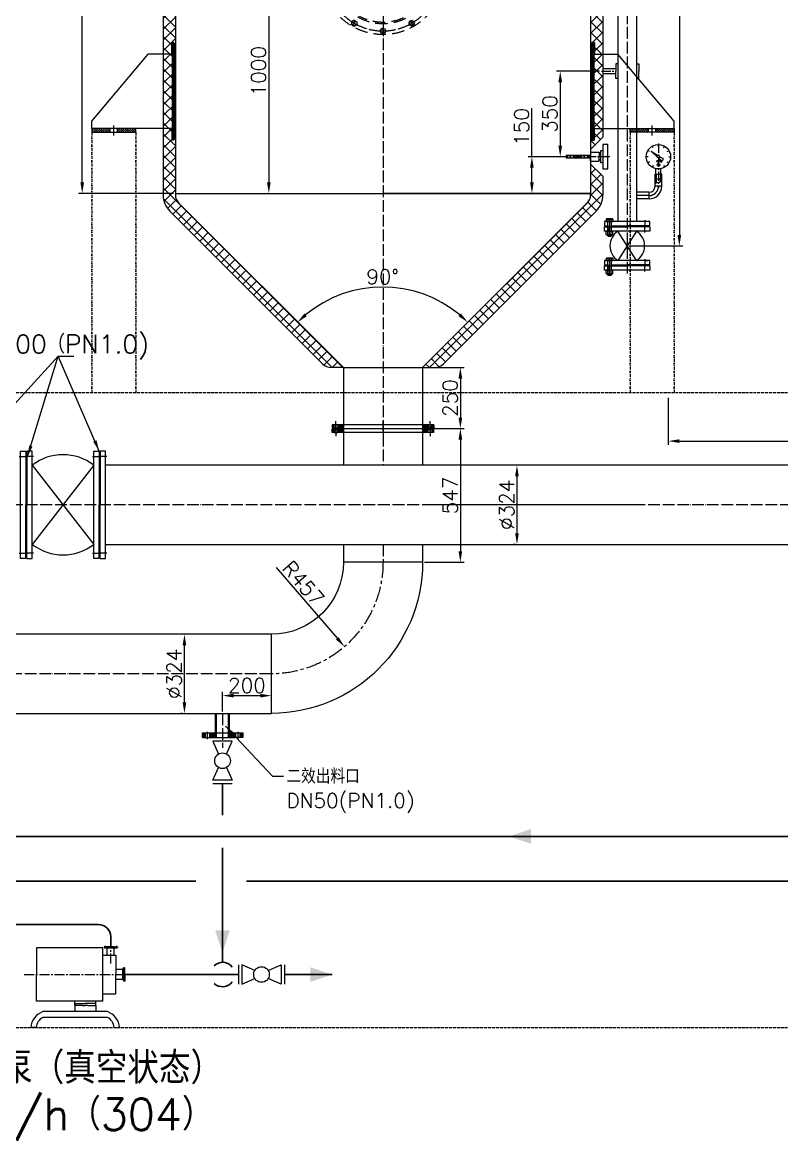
# Model space of a CAD drawing. Header units: millimetres. Extents: x 12181 to 44419, y -180123 to -157321.
# Drawn here: x 25955 to 29064, y -168672 to -164094 of the extents above; entities that cross this region are included whole.
import ezdxf

# ---------------------------------------------------------------- set-up
doc = ezdxf.new("R2010")
doc.units = ezdxf.units.MM
doc.header["$LTSCALE"] = 2
doc.header["$MEASUREMENT"] = 0
for name, pattern in [('ACAD_ISO04W100', [30, 24, -3, 0, -3]), ('CENTER', [50.8, 31.75, -6.35, 6.35, -6.35]), ('CENTER2', [28.575, 19.05, -3.175, 3.175, -3.175]), ('DASHED', [0.75, 0.5, -0.25]), ('DASHEDX2', [38.1, 25.4, -12.7]), ('DIVIDE2', [15.875, 6.35, -3.175, 0, -3.175, 0, -3.175])]:
    doc.linetypes.add(name, pattern=pattern)
doc.layers.get('0').update_dxf_attribs({"lineweight": 20})
for name, color, linetype in [('2', 2, 'DASHED'), ('3', 3, 'CENTER'), ('center', 1, 'CENTER'), ('P-FITT', 7, 'Continuous'), ('PIPE1', 1, 'Continuous'), ('PIPING1', 7, 'Continuous'), ('TEXT', 7, 'Continuous')]:
    doc.layers.add(name, color=color, linetype=linetype)
for name, color, linetype, lineweight in [('中心线', 1, 'CENTER2', 13), ('中心线层', 1, 'ACAD_ISO04W100', 9), ('剖面线层', 4, 'Continuous', 9), ('尺寸线层', 3, 'Continuous', 13), ('工艺线', 4, 'Continuous', 30), ('细实线', 8, 'Continuous', 13), ('虚线', 142, 'DASHEDX2', 13), ('轮廓线', 7, 'Continuous', 35)]:
    doc.layers.add(name, color=color, linetype=linetype, lineweight=lineweight)
doc.layers.get('PIPING1').off()
doc.styles.add('HZ', font='txt.shx', dxfattribs={"bigfont": 'hztxt.shx'})
doc.styles.get("Standard").update_dxf_attribs({"font": 'txt.shx', "bigfont": 'hztxt.shx'})
doc.dimstyles.new('总装图', dxfattribs={"dimscale": 1.5, "dimtxt": 40, "dimasz": 30, "dimexe": 10, "dimexo": 5, "dimgap": 8, "dimtad": 1, "dimdec": 0, "dimtxsty": 'Standard', "dimcen": 2.5, "dimadec": 0, "dimazin": 0, "dimtfac": 1, "dimtdec": 0, "dimtmove": 0, "dimatfit": 3, "dimfxl": 1, "dimarcsym": 0})

# ---------------------------------------------------------------- blocks, each defined once
blk = doc.blocks.new('*D2286')
at = {"layer": 'Defpoints', "color": 0}
for p in [(26200.1, -161294), (26581.5, -161294), (26581.5, -164794)]:
    blk.add_point(p, dxfattribs=at)
at = {"layer": '尺寸线层', "color": 0, "lineweight": -2}
for p, q in [((26574, -161294), (26185.1, -161294)), ((26200.1, -164749), (26200.1, -161339)), ((26574, -164794), (26185.1, -164794))]:
    blk.add_line(p, q, dxfattribs=at)
at = {"layer": '尺寸线层', "color": 0}
for points in [[(26192.6, -161339), (26207.6, -161339), (26200.1, -161294)], [(26192.6, -164749), (26207.6, -164749), (26200.1, -164794)]]:
    blk.add_solid(points, dxfattribs=at)
at = {"layer": '尺寸线层', "color": 0, "insert": (26158.1, -163044), "char_height": 60, "attachment_point": 5, "rotation": 90}
blk.add_mtext('3500', dxfattribs=at)
blk = doc.blocks.new('A$C3AA954E3')
for p, q in [((271.2, 300), (21.2, 300)), ((21.2, 300), (21.2, 200)), ((271.2, 260.5), (271.2, 300)), ((301.4, 304.8), (276.2, 304.8)), ((276.2, 304.8), (276.2, 302.1)), ((276.2, 302.1), (326.7, 302.1)), ((288.7, 298.8), (276.2, 302.1)), ((288.7, 304.8), (301.4, 304.8)), ((314.1, 298.8), (288.7, 298.8)), ((288.7, 273.2), (288.7, 298.8)), ((314.1, 304.8), (301.4, 304.8)), ((301.4, 304.8), (326.7, 304.8)), ((314.1, 298.8), (326.7, 302.1)), ((314.1, 273.2), (314.1, 298.8)), ((326.7, 304.8), (326.7, 302.1)), ((271.2, 273.2), (321.2, 273.2)), ((271.2, 200), (271.2, 260.5)), ((321.2, 273.2), (321.2, 200)), ((346.7, 219.1), (321.2, 219.1)), ((346.7, 219.1), (350.7, 225.3)), ((346.7, 181), (346.7, 219.1)), ((350.7, 225.3), (350.7, 174.8)), ((354.7, 225.3), (350.7, 225.3)), ((354.7, 200), (354.7, 225.3)), ((21.2, 100), (21.2, 200)), ((271.2, 100), (271.2, 200)), ((321.2, 126.8), (321.2, 200)), ((346.7, 181), (321.2, 181)), ((346.7, 181), (350.7, 174.8)), ((354.7, 174.8), (350.7, 174.8)), ((354.7, 200), (354.7, 174.8)), ((271.2, 126.8), (321.2, 126.8)), ((271.2, 100), (21.2, 100)), ((165.9, 83.2), (165.9, 100)), ((165.9, 91.2), (205.4, 91.2)), ((244.9, 91.2), (205.4, 91.2)), ((244.9, 83.2), (244.9, 100)), ((289.3, 60), (45.3, 60)), ((165.9, 83.2), (165.9, 60)), ((175.4, 83.2), (165.9, 83.2)), ((195.4, 83.2), (175.4, 83.2)), ((195.4, 83.2), (205.4, 83.2)), ((215.4, 83.2), (205.4, 83.2)), ((215.4, 83.2), (235.4, 83.2)), ((235.4, 83.2), (244.9, 83.2)), ((244.9, 83.2), (244.9, 60)), ((20.1, 0), (0, 0)), ((289.2, 38.2), (45.4, 38.2)), ((314.5, 0), (334.6, 0))]:
    blk.add_line(p, q)
for centre, radius, start, end in [((68.5, -4.6), 68.6, 109.7072, 176.1339), ((266.1, -4.6), 68.6, 3.8661, 70.2928), ((68.5, -4.6), 48.6, 118.2965, 174.5404), ((266.1, -4.6), 48.6, 5.4596, 61.7035)]:
    blk.add_arc(centre, radius, start, end)
at = {"layer": '中心线'}
for p, q in [((279.7, 307.7), (279.7, 298.6)), ((301.4, 241.2), (301.4, 311.6)), ((323.2, 307.7), (323.2, 298.6)), ((-25, 200), (387, 200))]:
    blk.add_line(p, q, dxfattribs=at)
blk = doc.blocks.new('A$C2E8819FE')
at = {"xscale": -1}
blk.add_blockref('A$C3AA954E3', (334.6, 0), dxfattribs=at)
blk = doc.blocks.new('A$C5CCC56BE')
at = {"layer": '细实线'}
h = blk.add_hatch(dxfattribs=at)
h.set_pattern_fill('ANSI31', color=256, scale=2, style=0)
h.set_pattern_definition([(45, (-173.981, -794.917), (-4.49013, 4.49013), [])])
h.paths.add_polyline_path([(-15, 16), (-90, 16), (-90, 0), (-15, 0)])
h.paths.add_polyline_path([(90, 16), (15, 16), (15, 0), (90, 0)])
at = {"layer": 'center'}
blk.add_line((0, -12.9), (0, 28), dxfattribs=at)
blk.add_line((0, -12.9), (0, 28), dxfattribs=at)
at = {"layer": 'TEXT'}
for p, q in [((-240, 320), (-140, 320)), ((90, 46), (-140, 320)), ((90, 16), (90, 46)), ((90, 16), (90, 46)), ((-240, 16), (90, 16)), ((-237.4, 16), (-237.4, -32)), ((-90, 0), (-90, 16)), ((-90, 0), (-90, 16)), ((90, 0), (-90, 0)), ((-15, 0), (-15, 16)), ((-15, 0), (-15, 16)), ((15, 0), (15, 16)), ((15, 0), (15, 16)), ((90, 16), (90, 0)), ((90, 16), (90, 0)), ((-246.4, -29), (-243.4, -32)), ((-243.4, -32), (-237.4, -32))]:
    blk.add_line(p, q, dxfattribs=at)
at = {"layer": '轮廓线'}
for p, q in [((-246.4, 365), (-243.4, 368)), ((-243.4, 368), (-237.4, 368)), ((-243.4, 368), (-243.4, -32)), ((-237.4, 368), (-237.4, 320)), ((-246.4, 365), (-246.4, -29)), ((-240, 320), (-240, 16))]:
    blk.add_line(p, q, dxfattribs=at)
blk = doc.blocks.new('*D2295')
at = {"layer": 'Defpoints', "color": 0}
for p in [(28490.5, -161062.9), (28431.5, -165008.9), (28644.7, -165008.9)]:
    blk.add_point(p, dxfattribs=at)
at = {"layer": '尺寸线层', "color": 0, "lineweight": -2}
for p, q in [((28498, -161062.9), (28659.7, -161062.9)), ((28644.7, -161107.9), (28644.7, -164963.9)), ((28439, -165008.9), (28659.7, -165008.9))]:
    blk.add_line(p, q, dxfattribs=at)
at = {"layer": '尺寸线层', "color": 0}
for points in [[(28637.2, -161107.9), (28652.2, -161107.9), (28644.7, -161062.9)], [(28637.2, -164963.9), (28652.2, -164963.9), (28644.7, -165008.9)]]:
    blk.add_solid(points, dxfattribs=at)
at = {"layer": '尺寸线层', "color": 0, "insert": (28602.7, -163035.9), "char_height": 60, "attachment_point": 5, "rotation": 90}
blk.add_mtext('3946', dxfattribs=at)
blk = doc.blocks.new('*D2226')
at = {"layer": 'Defpoints', "color": 0}
for p in [(28599.5, -165624), (30263.5, -165624), (30263.5, -165808.2)]:
    blk.add_point(p, dxfattribs=at)
at = {"layer": '尺寸线层', "color": 0, "lineweight": -2}
for p, q in [((28599.5, -165631.5), (28599.5, -165823.2)), ((30263.5, -165631.5), (30263.5, -165823.2)), ((28644.5, -165808.2), (30218.5, -165808.2))]:
    blk.add_line(p, q, dxfattribs=at)
at = {"layer": '尺寸线层', "color": 0}
for points in [[(28644.5, -165800.7), (28644.5, -165815.7), (28599.5, -165808.2)], [(30218.5, -165800.7), (30218.5, -165815.7), (30263.5, -165808.2)]]:
    blk.add_solid(points, dxfattribs=at)
at = {"layer": '尺寸线层', "color": 0, "insert": (29431.5, -165766.2), "char_height": 60, "attachment_point": 5}
blk.add_mtext('%%c1664', dxfattribs=at)
blk = doc.blocks.new('*U1427', base_point=(460, 420))
at = {"color": 7}
for p, q in [((755.05, 1038.95), (755.05, 715.05)), ((136.1, 420), (460, 420))]:
    blk.add_line(p, q, dxfattribs=at)
for radius in [618.95, 295.05]:
    blk.add_arc((755.05, 420), radius, 90, 180, dxfattribs=at)
at = {"layer": '3', "color": 3}
blk.add_arc((755.05, 420), 457, 90, 180, dxfattribs=at)
blk = doc.blocks.new('A$C3CD03B63')
at = {"layer": '剖面线层'}
h = blk.add_hatch(dxfattribs=at)
h.set_pattern_fill('ANSI31', color=256, style=0)
h.set_pattern_definition([(45, (-435.009, -393.5445), (-2.245064, 2.245064), [])])
h.paths.add_polyline_path([(-199.5, -2), (-207.5, -2), (-207.5, -16), (-199.5, -16)])
h.paths.add_polyline_path([(-165, 0), (-171.5, 0), (-173, -1.5), (-174.5, 0), (-178, 0), (-179.5, -1.5), (-181, 0), (-183.5, 0), (-185.5, -2), (-185.5, -16), (-165, -16)])
h.paths.add_polyline_path([(185.5, -2), (183.5, 0), (181, 0), (179.5, -1.5), (178, 0), (174.5, 0), (173, -1.5), (171.5, 0), (165, 0), (165, -16), (185.5, -16)])
h.paths.add_polyline_path([(207.5, -2), (199.5, -2), (199.5, -16), (207.5, -16)])
for p, q in [((-183.5, 0), (183.5, 0)), ((-207.5, -16), (-207.5, -2)), ((-207.5, -2), (-185.5, -2)), ((207.5, -16), (-207.5, -16)), ((0, -16), (-190, -16)), ((-185.5, -2), (-183.5, 0)), ((-181, 0), (-179.5, 0)), ((-181, 0), (-179.5, -1.5)), ((-179.5, 0), (-178, 0)), ((-179.5, -1.5), (-178, 0)), ((-174.5, 0), (-173, 0)), ((-174.5, 0), (-173, -1.5)), ((-173, 0), (-171.5, 0)), ((-173, -1.5), (-171.5, 0)), ((-165, 0), (-165, -16)), ((0, -16), (-161.5, -16)), ((165, 0), (165, -16)), ((173, 0), (171.5, 0)), ((173, -1.5), (171.5, 0)), ((174.5, 0), (173, 0)), ((174.5, 0), (173, -1.5)), ((179.5, 0), (178, 0)), ((179.5, -1.5), (178, 0)), ((181, 0), (179.5, 0)), ((181, 0), (179.5, -1.5)), ((185.5, -2), (183.5, 0)), ((207.5, -2), (185.5, -2)), ((207.5, -16), (207.5, -2))]:
    blk.add_line(p, q)
for points in [[(-199.5, -16), (-185.5, -16), (-185.5, -2), (-199.5, -2)], [(199.5, -16), (185.5, -16), (185.5, -2), (199.5, -2)]]:
    blk.add_lwpolyline(points, close=True)
at = {"layer": '中心线层'}
for p, q in [((-192.5, 10), (-192.5, -30.4)), ((0, 9.1), (0, -31.3)), ((192.5, 10), (192.5, -30.4))]:
    blk.add_line(p, q, dxfattribs=at)
blk = doc.blocks.new('*U1396', base_point=(600, 295.1))
at = {"color": 7}
for p, q in [((589.5, 301.1), (600, 307.2)), ((589.5, 301.1), (589.5, 289)), ((589.5, 289), (600, 282.9)), ((610.5, 301.1), (600, 307.2)), ((610.5, 289), (600, 282.9)), ((610.5, 301.1), (610.5, 289))]:
    blk.add_line(p, q, dxfattribs=at)
blk.add_circle((600, 295.1), 10.5, dxfattribs=at)
at = {"layer": '3', "color": 3}
for p, q in [((586.5, 295.1), (613.5, 295.1)), ((600, 310.2), (600, 279.9))]:
    blk.add_line(p, q, dxfattribs=at)
blk = doc.blocks.new('A$C630E34C9')
for radius in [250, 206, 200]:
    blk.add_circle((0, 0), radius)
at = {"layer": '中心线层'}
for p, q in [((0, 271.8), (0, -284.5)), ((-282.9, 0), (-245.5, 0)), ((-224.5, 0), (274.3, 0))]:
    blk.add_line(p, q, dxfattribs=at)
blk.add_arc((0, 0), 235, 182.9145, 177.0855, dxfattribs=at)
for p, rotation in [((0, 235), 270), ((-117.5, 203.5), 300.0000000000624), ((117.5, 203.5), 239.9999999999376), ((-203.5, 117.5), 329.9999999999897), ((203.5, 117.5), 210.0000000000103), ((235, 0), 180), ((-203.5, -117.5), 30.00000000001032), ((203.5, -117.5), 149.9999999999897), ((-117.5, -203.5), 59.99999999993758), ((0, -235), 90), ((117.5, -203.5), 120.0000000000624)]:
    blk.add_blockref('*U1396', p, dxfattribs=dict(rotation=rotation))
blk.add_blockref('*U1396', (-235, 0))
blk = doc.blocks.new('*D2232')
at = {"layer": 'Defpoints', "color": 0}
for p in [(26531.5, -164772), (28266.6, -164833.9), (27557.6, -165194.2), (27266.5, -165507), (27593.5, -165507)]:
    blk.add_point(p, dxfattribs=at)
at = {"layer": '尺寸线层', "color": 0, "lineweight": -2}
blk.add_arc((27430, -165670.5), 493.1, 50.2303, 129.7697, dxfattribs=at)
at = {"layer": '尺寸线层', "color": 0}
for points in [[(27119.6, -165297), (27109.5, -165285.9), (27081.3, -165321.8)], [(27750.5, -165285.9), (27740.4, -165297), (27778.7, -165321.8)]]:
    blk.add_solid(points, dxfattribs=at)
at = {"layer": '尺寸线层', "color": 0, "insert": (27430, -165135.4), "char_height": 60, "attachment_point": 5}
blk.add_mtext('90°', dxfattribs=at)
blk = doc.blocks.new('*D2287')
at = {"layer": 'Defpoints', "color": 0}
for p in [(26788.5, -163794), (26788.5, -164794), (26964.1, -164794)]:
    blk.add_point(p, dxfattribs=at)
at = {"layer": '尺寸线层', "color": 0, "lineweight": -2}
for p, q in [((26796, -163794), (26979.1, -163794)), ((26964.1, -163839), (26964.1, -164749)), ((26796, -164794), (26979.1, -164794))]:
    blk.add_line(p, q, dxfattribs=at)
at = {"layer": '尺寸线层', "color": 0}
for points in [[(26956.6, -163839), (26971.6, -163839), (26964.1, -163794)], [(26956.6, -164749), (26971.6, -164749), (26964.1, -164794)]]:
    blk.add_solid(points, dxfattribs=at)
at = {"layer": '尺寸线层', "color": 0, "insert": (26922.1, -164294), "char_height": 60, "attachment_point": 5, "rotation": 90}
blk.add_mtext('1000', dxfattribs=at)
blk = doc.blocks.new('A$C418601B7')
at = {"layer": 'P-FITT', "color": 7}
for p, q in [((-2.35, 1), (-2.35, -1)), ((-2, 1), (-2, -1)), ((-0.69, 0.41), (-2, 1)), ((0.69, 0.41), (2, 1)), ((2, 1), (2, -1)), ((2.35, 1), (2.35, -1)), ((-2, -1), (-0.69, -0.41)), ((2, -1), (0.69, -0.41))]:
    blk.add_line(p, q, dxfattribs=at)
blk.add_circle((0, 0), 0.8, dxfattribs=at)
blk = doc.blocks.new('A$C082A5A86')
at = {"layer": '工艺线', "xscale": 40, "yscale": 40, "zscale": 40}
blk.add_blockref('A$C418601B7', (-93.8, 0), dxfattribs=at)
blk = doc.blocks.new('*U1925')
at = {"linetype": 'Continuous'}
h = blk.add_hatch(dxfattribs=at)
h.set_pattern_fill('U', color=1, scale=4, angle=45, style=0, pattern_type=0)
h.set_pattern_definition([(45, (0, 0), (-2.82842712, 2.82842712), [])])
h.paths.add_polyline_path([(51691.7, -37826.7), (51680.7, -37826.7), (51680.7, -37844.7), (51691.7, -37844.7)])
h.paths.add_polyline_path([(51732.5, -37826.7), (51709.7, -37826.7), (51709.7, -37844.7), (51713.7, -37844.7), (51713.7, -37846.7), (51732.5, -37846.7)])
h.paths.add_polyline_path([(51816.7, -37826.7), (51794, -37826.7), (51794, -37846.7), (51812.7, -37846.7), (51812.7, -37844.7), (51816.7, -37844.7)])
h.paths.add_polyline_path([(51845.7, -37826.7), (51834.7, -37826.7), (51834.7, -37844.7), (51845.7, -37844.7)])
blk = doc.blocks.new('*U1926', base_point=(51763.2, -37846.7))
at = {"color": 7, "linetype": 'Continuous'}
for p, q in [((51845.7, -37826.7), (51680.7, -37826.7)), ((51680.7, -37826.7), (51680.7, -37844.7)), ((51680.7, -37844.7), (51713.7, -37844.7)), ((51691.7, -37826.7), (51691.7, -37844.7)), ((51709.7, -37826.7), (51709.7, -37844.7)), ((51713.7, -37844.7), (51713.7, -37846.7)), ((51713.7, -37846.7), (51812.7, -37846.7)), ((51732.5, -37826.7), (51732.5, -37846.7)), ((51794, -37826.7), (51794, -37846.7)), ((51845.7, -37844.7), (51812.7, -37844.7)), ((51812.7, -37844.7), (51812.7, -37846.7)), ((51816.7, -37826.7), (51816.7, -37844.7)), ((51834.7, -37826.7), (51834.7, -37844.7)), ((51845.7, -37844.7), (51845.7, -37826.7))]:
    blk.add_line(p, q, dxfattribs=at)
at = {"layer": '3', "color": 3, "linetype": 'Continuous'}
for p, q in [((51700.7, -37821.7), (51700.7, -37851.7)), ((51763.2, -37821.7), (51763.2, -37851.7)), ((51825.7, -37821.7), (51825.7, -37851.7))]:
    blk.add_line(p, q, dxfattribs=at)
at = {"color": 1, "linetype": 'Continuous'}
blk.add_blockref('*U1925', (0, 0), dxfattribs=at)
blk = doc.blocks.new('ARRAY')
at = {"layer": 'PIPE1'}
blk.add_solid([(0, 0), (-1, -3), (1, -3)], dxfattribs=at)
blk = doc.blocks.new('ARRAYR')
at = {"layer": 'PIPING1', "rotation": 270}
blk.add_blockref('ARRAY', (0, 0), dxfattribs=at)
blk = doc.blocks.new('ARROWR')
at = {"layer": 'PIPING1'}
blk.add_blockref('ARRAYR', (0.12, -0.03), dxfattribs=at)
blk = doc.blocks.new('*D2285')
at = {"layer": 'Defpoints', "color": 0}
for p in [(26974.5, -166850.3), (26774.5, -166923), (26974.5, -166923)]:
    blk.add_point(p, dxfattribs=at)
at = {"layer": '尺寸线层', "color": 0, "lineweight": -2}
for p, q in [((26774.5, -166915.5), (26774.5, -166835.3)), ((26819.5, -166850.3), (26929.5, -166850.3)), ((26974.5, -166915.5), (26974.5, -166835.3))]:
    blk.add_line(p, q, dxfattribs=at)
at = {"layer": '尺寸线层', "color": 0}
for points in [[(26819.5, -166842.8), (26819.5, -166857.8), (26774.5, -166850.3)], [(26929.5, -166842.8), (26929.5, -166857.8), (26974.5, -166850.3)]]:
    blk.add_solid(points, dxfattribs=at)
at = {"layer": '尺寸线层', "color": 0, "insert": (26874.5, -166808.3), "char_height": 60, "attachment_point": 5}
blk.add_mtext('200', dxfattribs=at)
blk = doc.blocks.new('A$C44D60053')
for p, q in [((-24, -220), (-24, 220)), ((-24, 220), (-2, 220)), ((-2, 220), (-2, 0)), ((-2, 181.5), (0, 181.5)), ((0, 181.5), (0, -181.5)), ((-2, -220), (-2, 0)), ((-2, -181.5), (0, -181.5)), ((-2, -220), (-24, -220))]:
    blk.add_line(p, q)
at = {"layer": '3'}
for p, q in [((-29, 197.5), (5, 197.5)), ((-29, -197.5), (5, -197.5))]:
    blk.add_line(p, q, dxfattribs=at)
blk = doc.blocks.new('*D2283')
at = {"layer": 'Defpoints', "color": 0}
for p in [(26618.6, -166599.1), (26618.6, -166599.1), (26618.6, -166923)]:
    blk.add_point(p, dxfattribs=at)
at = {"layer": '尺寸线层', "color": 0, "lineweight": -2}
for p, q in [((26611.1, -166599.1), (26603.6, -166599.1)), ((26618.6, -166878), (26618.6, -166644.1)), ((26611.1, -166923), (26603.6, -166923))]:
    blk.add_line(p, q, dxfattribs=at)
at = {"layer": '尺寸线层', "color": 0}
for points in [[(26611.1, -166644.1), (26626.1, -166644.1), (26618.6, -166599.1)], [(26611.1, -166878), (26626.1, -166878), (26618.6, -166923)]]:
    blk.add_solid(points, dxfattribs=at)
at = {"layer": '尺寸线层', "color": 0, "insert": (26576.6, -166761), "char_height": 60, "attachment_point": 5, "rotation": 90}
blk.add_mtext('%%c324', dxfattribs=at)
blk = doc.blocks.new('*D2282')
at = {"layer": 'Defpoints', "color": 0}
for p in [(26974.5, -166304), (27273.5, -166649.6)]:
    blk.add_point(p, dxfattribs=at)
at = {"layer": '尺寸线层', "color": 0, "lineweight": -2}
blk.add_line((26993.7, -166326.2), (27244.1, -166615.6), dxfattribs=at)
at = {"layer": '尺寸线层', "color": 0}
blk.add_solid([(27249.8, -166610.7), (27238.4, -166620.5), (27273.5, -166649.6)], dxfattribs=at)
at = {"layer": '尺寸线层', "color": 0, "insert": (27105.3, -166391), "char_height": 60, "attachment_point": 5, "rotation": 310.8644}
blk.add_mtext('R457', dxfattribs=at)
blk = doc.blocks.new('*D2293')
at = {"layer": 'Defpoints', "color": 0}
for p in [(28041.1, -164644), (28173.2, -164644), (28281.5, -164794)]:
    blk.add_point(p, dxfattribs=at)
at = {"layer": '尺寸线层', "color": 0, "lineweight": -2}
for p, q in [((28041.1, -164644), (28041.1, -164445)), ((28165.7, -164644), (28026.1, -164644)), ((28041.1, -164749), (28041.1, -164689)), ((28274, -164794), (28026.1, -164794))]:
    blk.add_line(p, q, dxfattribs=at)
at = {"layer": '尺寸线层', "color": 0}
for points in [[(28033.6, -164689), (28048.6, -164689), (28041.1, -164644)], [(28033.6, -164749), (28048.6, -164749), (28041.1, -164794)]]:
    blk.add_solid(points, dxfattribs=at)
at = {"layer": '尺寸线层', "color": 0, "insert": (27999.1, -164522), "char_height": 60, "attachment_point": 5, "rotation": 90}
blk.add_mtext('150', dxfattribs=at)
blk = doc.blocks.new('*D2296')
at = {"layer": 'Defpoints', "color": 0}
for p in [(27979.9, -165907), (27979.9, -166230.9), (27979.9, -166230.9)]:
    blk.add_point(p, dxfattribs=at)
at = {"layer": '尺寸线层', "color": 0, "lineweight": -2}
for p, q in [((27972.4, -165907), (27964.9, -165907)), ((27979.9, -165952), (27979.9, -166185.9)), ((27972.4, -166230.9), (27964.9, -166230.9))]:
    blk.add_line(p, q, dxfattribs=at)
at = {"layer": '尺寸线层', "color": 0}
for points in [[(27972.4, -165952), (27987.4, -165952), (27979.9, -165907)], [(27972.4, -166185.9), (27987.4, -166185.9), (27979.9, -166230.9)]]:
    blk.add_solid(points, dxfattribs=at)
at = {"layer": '尺寸线层', "color": 0, "insert": (27937.9, -166069), "char_height": 60, "attachment_point": 5, "rotation": 90}
blk.add_mtext('%%c324', dxfattribs=at)
blk = doc.blocks.new('*D2292')
at = {"layer": 'Defpoints', "color": 0}
for p in [(27593.5, -165507), (27611, -165757), (27748.2, -165757)]:
    blk.add_point(p, dxfattribs=at)
at = {"layer": '尺寸线层', "color": 0, "lineweight": -2}
for p, q in [((27601, -165507), (27763.2, -165507)), ((27748.2, -165552), (27748.2, -165712)), ((27618.5, -165757), (27763.2, -165757))]:
    blk.add_line(p, q, dxfattribs=at)
at = {"layer": '尺寸线层', "color": 0}
for points in [[(27740.7, -165552), (27755.7, -165552), (27748.2, -165507)], [(27740.7, -165712), (27755.7, -165712), (27748.2, -165757)]]:
    blk.add_solid(points, dxfattribs=at)
at = {"layer": '尺寸线层', "color": 0, "insert": (27706.2, -165632), "char_height": 60, "attachment_point": 5, "rotation": 90}
blk.add_mtext('250', dxfattribs=at)
blk = doc.blocks.new('*D2291')
at = {"layer": 'Defpoints', "color": 0}
for p in [(27611, -165757), (27593.5, -166304), (27748.2, -166304)]:
    blk.add_point(p, dxfattribs=at)
at = {"layer": '尺寸线层', "color": 0, "lineweight": -2}
for p, q in [((27618.5, -165757), (27763.2, -165757)), ((27748.2, -165802), (27748.2, -166259)), ((27601, -166304), (27763.2, -166304))]:
    blk.add_line(p, q, dxfattribs=at)
at = {"layer": '尺寸线层', "color": 0}
for points in [[(27740.7, -165802), (27755.7, -165802), (27748.2, -165757)], [(27740.7, -166259), (27755.7, -166259), (27748.2, -166304)]]:
    blk.add_solid(points, dxfattribs=at)
at = {"layer": '尺寸线层', "color": 0, "insert": (27706.2, -166030.5), "char_height": 60, "attachment_point": 5, "rotation": 90}
blk.add_mtext('547', dxfattribs=at)
blk = doc.blocks.new('*U1916')
at = {"color": 7, "linetype": 'Continuous'}
for p, q in [((-14140.4, -71245.4), (-14138.6, -71244.3)), ((-14140.4, -71245.4), (-14140.4, -71254.3)), ((-14112.7, -71254.3), (-14140.4, -71254.3)), ((-14138.6, -71244.3), (-14114.6, -71244.3)), ((-14134.6, -71294.3), (-14134.6, -71254.3)), ((-14118.6, -71276.3), (-14134.6, -71276.3)), ((-14133.5, -71245.4), (-14133.5, -71254.3)), ((-14119.7, -71245.4), (-14119.7, -71254.3)), ((-14118.6, -71254.3), (-14118.6, -71294.3)), ((-14114.6, -71244.3), (-14112.7, -71245.4)), ((-14112.7, -71245.4), (-14112.7, -71254.3)), ((-14134.6, -71312.3), (-14134.6, -71309.1)), ((-14118.6, -71312.3), (-14134.6, -71312.3)), ((-14132.6, -71314.3), (-14134.6, -71312.3)), ((-14120.6, -71314.3), (-14132.6, -71314.3)), ((-14120.6, -71314.3), (-14118.6, -71312.3)), ((-14118.6, -71309.1), (-14118.6, -71312.3))]:
    blk.add_line(p, q, dxfattribs=at)
at = {"color": 1, "linetype": 'Continuous'}
for p, q in [((-14133.1, -71276.3), (-14133.1, -71294.3)), ((-14120.1, -71276.3), (-14120.1, -71294.3)), ((-14133.1, -71309.1), (-14133.1, -71313.8)), ((-14120.1, -71309.1), (-14120.1, -71313.8))]:
    blk.add_line(p, q, dxfattribs=at)
at = {"color": 3, "linetype": 'CENTER'}
for p, q in [((-14126.6, -71242.3), (-14126.6, -71294.3)), ((-14126.6, -71309.1), (-14126.6, -71316.3))]:
    blk.add_line(p, q, dxfattribs=at)
at = {"color": 7, "linetype": 'Continuous'}
for centre, radius, start, end in [((-14137, -71250.5), 6.13, 55.6158, 124.3842), ((-14126.6, -71267.3), 22.9, 72.412, 107.588), ((-14116.2, -71250.5), 6.13, 55.6158, 124.3842)]:
    blk.add_arc(centre, radius, start, end, dxfattribs=at)
blk = doc.blocks.new('*U1915')
at = {"color": 7, "linetype": 'Continuous'}
for p, q in [((-14138.6, -71294.3), (-14140.4, -71295.4)), ((-14140.4, -71308.1), (-14140.4, -71295.4)), ((-14138.6, -71309.1), (-14140.4, -71308.1)), ((-14114.6, -71294.3), (-14138.6, -71294.3)), ((-14114.6, -71309.1), (-14138.6, -71309.1)), ((-14133.5, -71308.1), (-14133.5, -71295.4)), ((-14119.7, -71308.1), (-14119.7, -71295.4)), ((-14112.7, -71295.4), (-14114.6, -71294.3)), ((-14112.7, -71308.1), (-14114.6, -71309.1)), ((-14112.7, -71308.1), (-14112.7, -71295.4))]:
    blk.add_line(p, q, dxfattribs=at)
at = {"color": 3, "linetype": 'CENTER'}
blk.add_line((-14126.6, -71312.1), (-14126.6, -71291.4), dxfattribs=at)
at = {"color": 7, "linetype": 'Continuous'}
for centre, radius, start, end in [((-14137, -71300.5), 6.13, 55.6158, 124.3842), ((-14137, -71303), 6.13, 235.6158, 304.3842), ((-14126.6, -71317.3), 22.9, 72.412, 107.588), ((-14126.6, -71286.2), 22.9, 252.412, 287.588), ((-14116.2, -71300.5), 6.13, 55.6158, 124.3842), ((-14116.2, -71303), 6.13, 235.6158, 304.3842)]:
    blk.add_arc(centre, radius, start, end, dxfattribs=at)
blk = doc.blocks.new('A$C598B063F')
at = {"color": 7}
for p, q in [((-100, 92.5), (-82, 92.5)), ((-100, 80.5), (-100, 92.5)), ((-82, 92.5), (-82, 80.5)), ((-60, 92.5), (-78, 92.5)), ((-78, 92.5), (-78, 80.5)), ((-60, -92.5), (-60, 92.5)), ((60, 80.5), (60, 92.5)), ((60, 92.5), (78, 92.5)), ((78, 92.5), (78, 80.5)), ((82, 92.5), (82, 80.5)), ((100, 92.5), (82, 92.5)), ((100, -92.5), (100, 92.5)), ((-100, -92.5), (-100, 64.5)), ((-82, 64.5), (-82, 0)), ((-82, 59), (-80, 59)), ((-80, 59), (-80, -59)), ((-80, 59), (-80, -59)), ((-78, 59), (-80, 59)), ((-78, 64.5), (-78, 0)), ((60, -92.5), (60, 64.5)), ((78, 64.5), (78, 0)), ((78, 59), (80, 59)), ((82, 59), (80, 59)), ((80, 59), (80, -59)), ((80, 59), (80, -59)), ((82, 64.5), (82, 0)), ((-82, -92.5), (-82, 0)), ((-78, -92.5), (-78, 0)), ((78, -92.5), (78, 0)), ((82, -92.5), (82, 0)), ((-82, -59), (-80, -59)), ((-78, -59), (-80, -59)), ((78, -59), (80, -59)), ((82, -59), (80, -59)), ((-82, -92.5), (-100, -92.5)), ((-78, -92.5), (-60, -92.5)), ((78, -92.5), (60, -92.5)), ((82, -92.5), (100, -92.5))]:
    blk.add_line(p, q, dxfattribs=at)
for p, q in [((-80, -38), (-80, 38)), ((60, -38), (-60, 38)), ((-60, -38), (60, 38)), ((80, -38), (80, 38)), ((-60, -69), (-60, -84)), ((-60, -84), (-60, -69))]:
    blk.add_line(p, q)
for start, end in [(32.3474, 147.6526), (212.3474, 327.6526)]:
    blk.add_arc((0, 0), 71, start, end)
at = {"layer": '3', "color": 3}
for p, q in [((-105, 72.5), (-75, 72.5)), ((-55, 72.5), (-85, 72.5)), ((55, 72.5), (85, 72.5)), ((105, 72.5), (75, 72.5)), ((-105, -72.5), (-75, -72.5)), ((-55, -72.5), (-85, -72.5)), ((55, -72.5), (85, -72.5)), ((105, -72.5), (75, -72.5))]:
    blk.add_line(p, q, dxfattribs=at)
at = {"color": 3, "linetype": 'CENTER', "xscale": -1, "rotation": 270}
for name, p in [('*U1916', (71194.3, 14199.1)), ('*U1915', (71194.3, 14199.1)), ('*U1916', (71354.3, 14199.1)), ('*U1915', (71354.3, 14199.1))]:
    blk.add_blockref(name, p, dxfattribs=at)
blk = doc.blocks.new('*U1919', base_point=(460, 420))
at = {"color": 7}
for p, q in [((484.55, 471.45), (484.55, 444.55)), ((433.1, 420), (460, 420))]:
    blk.add_line(p, q, dxfattribs=at)
for radius in [51.45, 24.55]:
    blk.add_arc((484.55, 420), radius, 90, 180, dxfattribs=at)
at = {"layer": '3', "color": 3}
blk.add_arc((484.55, 420), 38, 90, 180, dxfattribs=at)
blk = doc.blocks.new('*D2289')
at = {"layer": 'Defpoints', "color": 0}
for p in [(28325.7, -164294), (28157.1, -164644), (28181.5, -164644)]:
    blk.add_point(p, dxfattribs=at)
at = {"layer": '尺寸线层', "color": 0, "lineweight": -2}
for p, q in [((28318.2, -164294), (28142.1, -164294)), ((28157.1, -164339), (28157.1, -164599)), ((28174, -164644), (28142.1, -164644))]:
    blk.add_line(p, q, dxfattribs=at)
at = {"layer": '尺寸线层', "color": 0}
for points in [[(28149.6, -164339), (28164.6, -164339), (28157.1, -164294)], [(28149.6, -164599), (28164.6, -164599), (28157.1, -164644)]]:
    blk.add_solid(points, dxfattribs=at)
at = {"layer": '尺寸线层', "color": 0, "insert": (28115.1, -164469), "char_height": 60, "attachment_point": 5, "rotation": 90}
blk.add_mtext('350', dxfattribs=at)

msp = doc.modelspace()

# ---------------------------------------------------------------- hatches: boundary and pattern name
at = {"layer": '剖面线层'}
h = msp.add_hatch(dxfattribs=at)
h.set_pattern_fill('ANSI37', color=256, scale=250, style=0)
h.paths.add_polyline_path([(26581.5, -161294, 0.414214), (26531.5, -161344), (26531.5, -162318.9), (26567.1, -162318.9), (26567.1, -162270.9), (26576.1, -162270.9), (26576.1, -162638.9), (26581.5, -162638.9)])
h.paths.add_polyline_path([(26569.7, -162318.9), (26531.5, -162318.9), (26531.5, -162622.9), (26569.7, -162622.9)], flags=17)
h.paths.add_polyline_path([(26581.5, -162638.9), (26576.1, -162638.9), (26576.1, -162670.9), (26567.1, -162670.9), (26567.1, -162638.9), (26531.5, -162638.9), (26531.5, -162738.9), (26581.5, -162738.9)])
h.paths.add_polyline_path([(26581.5, -162738.9), (26531.5, -162738.9), (26531.5, -163794), (26581.5, -163794)])
h.paths.add_polyline_path([(28331.5, -161344, 0.414214), (28281.5, -161294), (28281.5, -162638.9), (28286.9, -162638.9), (28286.9, -162270.9), (28295.9, -162270.9), (28295.9, -162318.9), (28331.5, -162318.9)])
h.paths.add_polyline_path([(28331.5, -162318.9), (28293.3, -162318.9), (28293.3, -162622.9), (28331.5, -162622.9)], flags=17)
h.paths.add_polyline_path([(28331.5, -162738.9), (28281.5, -162738.9), (28281.5, -164614), (28331.5, -164564)])
h.paths.add_polyline_path([(28331.5, -164800.3), (28331.5, -164724), (28281.5, -164674), (28281.5, -164800.3, -0.198912), (28268.3, -164832.1), (27593.5, -165507), (27643.5, -165507, 0.198912), (27678.8, -165492.4), (28303.7, -164867.5, 0.198912)])
h.paths.add_polyline_path([(26594.7, -164832.1, -0.198912), (26581.5, -164800.3), (26581.5, -164794), (26581.5, -163794), (26531.5, -163794), (26531.5, -164800.3, 0.198912), (26559.3, -164867.5), (27184.2, -165492.4, 0.198912), (27219.6, -165507), (27269.6, -165507)])

# ---------------------------------------------------------------- linework, layer by layer
for p, q in [((28393.5, -161062.9), (28393.5, -164908.9)), ((28469.6, -161062.9), (28469.6, -164908.9)), ((26581.5, -161269), (26581.5, -164794)), ((28281.5, -161269), (28281.5, -164800.3)), ((26531.5, -161344), (26531.5, -164800.3)), ((28331.5, -161344), (28331.5, -164564)), ((28384.5, -164284), (28331.5, -164284)), ((28384.5, -164304), (28331.5, -164304)), ((28393.5, -164264), (28384.5, -164264)), ((28384.5, -164264), (28384.5, -164294)), ((28384.5, -164323.9), (28384.5, -164294)), ((28469.6, -164264), (28478.6, -164264)), ((28478.6, -164264), (28478.6, -164294)), ((28478.6, -164323.9), (28478.6, -164294)), ((28393.5, -164323.9), (28384.5, -164323.9)), ((28469.6, -164323.9), (28478.6, -164323.9)), ((28281.5, -164614), (28331.5, -164564)), ((28281.5, -164625.5), (28316.5, -164625.5)), ((28281.5, -164625.5), (28281.5, -164644)), ((28316.5, -164625.5), (28316.5, -164644)), ((28323.9, -164669), (28323.9, -164619)), ((28323.9, -164619), (28331.5, -164619)), ((28351.5, -164594), (28331.5, -164594)), ((28331.5, -164594), (28331.5, -164694)), ((28351.5, -164694), (28351.5, -164594)), ((28522.7, -164623), (28516.8, -164619.5)), ((28530.3, -164623.3), (28554.5, -164644.1)), ((28531.3, -164622.1), (28558, -164639.6)), ((28538, -164607.6), (28534.6, -164601.7)), ((28559, -164601.9), (28559, -164595.1)), ((28580.1, -164607.6), (28583.5, -164601.7)), ((28595.4, -164623), (28601.3, -164619.5)), ((28181.5, -164639), (28181.5, -164649)), ((28281.5, -164639), (28181.5, -164639)), ((28181.5, -164649), (28281.5, -164649)), ((28281.5, -164644), (28281.5, -164647.8)), ((28281.5, -164644), (28281.5, -164650.3)), ((28281.5, -164662.5), (28281.5, -164644)), ((28281.5, -164662.5), (28316.5, -164662.5)), ((28316.5, -164630.5), (28323.9, -164630.5)), ((28316.5, -164662.5), (28316.5, -164644)), ((28323.9, -164657.5), (28316.5, -164657.5)), ((28331.5, -164669), (28323.9, -164669)), ((28517, -164644), (28510.2, -164644)), ((28522.7, -164665), (28516.8, -164668.4)), ((28559.3, -164648.5), (28565, -164653.7)), ((28563.5, -164643), (28570, -164647.1)), ((28569.6, -164659.3), (28569.7, -164659.5)), ((28576.7, -164650), (28576.9, -164650.1)), ((28595.4, -164665), (28601.3, -164668.4)), ((28601.1, -164644), (28607.9, -164644)), ((28281.5, -164674), (28331.5, -164724)), ((28331.5, -164694), (28351.5, -164694)), ((28538, -164680.3), (28534.6, -164686.3)), ((28545.6, -164714.9), (28559, -164714.9)), ((28545.6, -164764.9), (28545.6, -164714.9)), ((28549, -164714.9), (28549, -164692.9)), ((28549, -164734.7), (28549, -164714.9)), ((28572.5, -164714.9), (28559, -164714.9)), ((28569, -164714.9), (28569, -164692.9)), ((28569, -164734.7), (28569, -164714.9)), ((28572.5, -164764.9), (28572.5, -164714.9)), ((28580.1, -164680.3), (28583.5, -164686.3)), ((28331.5, -164724), (28331.5, -164800.3)), ((28549, -164734.7), (28569, -164734.7)), ((28551.1, -164750.5), (28551.1, -164734.7)), ((28567, -164745.9), (28567, -164734.7)), ((26581.5, -164794), (27431.5, -164794)), ((26581.5, -164794), (28281.5, -164794)), ((26581.5, -164794), (26581.5, -164796.2)), ((26581.5, -164794), (26581.5, -164800.3)), ((28281.5, -164794), (27431.5, -164794)), ((28521.1, -164789.4), (28469.6, -164789.4)), ((26594.7, -164832.1), (27269.6, -165507)), ((28268.3, -164832.1), (27593.5, -165507)), ((28266.6, -164833.9), (27593.5, -165507)), ((28521.1, -164816.3), (28469.6, -164816.3)), ((26559.3, -164867.5), (27184.2, -165492.4)), ((28303.7, -164867.5), (27678.8, -165492.4)), ((27269.6, -165507), (27219.6, -165507)), ((27269.6, -165507), (27593.5, -165507)), ((27269.6, -165507), (27269.6, -165907)), ((27593.5, -165507), (27593.5, -165907)), ((27593.5, -165507), (27643.5, -165507)), ((25995.5, -165907), (26247.5, -166230.9)), ((26247.5, -165907), (25995.5, -166230.9)), ((27593.5, -165907), (26295.5, -165907)), ((30161.5, -165907), (27593.5, -165907)), ((26295.5, -166230.9), (27593.5, -166230.9)), ((27269.6, -166230.9), (27269.6, -166304)), ((27593.5, -166230.9), (30161.5, -166230.9)), ((27593.5, -166230.9), (27593.5, -166304)), ((26974.5, -166599.1), (25177.6, -166599.1)), ((24793, -166923), (26974.5, -166923)), ((26746, -167023), (26746, -166923)), ((26749.5, -167023), (26749.5, -166923)), ((26799.5, -167023), (26799.5, -166923)), ((26803, -167023), (26803, -166923))]:
    msp.add_line(p, q)
msp.add_lwpolyline([(28566.3, -164677.2), (28559.2, -164672.2), (28552.2, -164677.2), (28559.2, -164682.2)], close=True)
for radius in [50, 4.5]:
    msp.add_circle((28559, -164644), radius)
for centre, radius, start, end in [((28530.8, -164622.7), 0.78, 49.4113, 229.4113), ((28548.2, -164672.1), 25, 30.9372, 47.5393), ((28572.3, -164657.9), 3, 210.9372, 313.4698), ((28583.3, -164625.9), 25, 238.074, 254.676), ((28559, -164644), 22.3, 313.4698, 332.1435), ((28576.1, -164653), 3, 332.1435, 74.676), ((26626.5, -164800.3), 95, 180, 225), ((26626.5, -164800.3), 45, 180, 225), ((28236.5, -164800.3), 45, 315, 0), ((28236.5, -164800.3), 95, 315, 0), ((27219.6, -165457), 50, 225, 270), ((27643.5, -165457), 50, 270, 315), ((26121.5, -166069), 205.2, 52.1164, 127.8836), ((26121.5, -166069), 205.2, 232.1164, 307.8836)]:
    msp.add_arc(centre, radius, start, end)
at = {"layer": '中心线'}
for p, q in [((28325.7, -164294), (28384.5, -164294)), ((28559, -164590.3), (28559, -164771.7)), ((28360.7, -164644), (28173.2, -164644))]:
    msp.add_line(p, q, dxfattribs=at)
at = {"layer": '中心线层'}
for p, q in [((27431.5, -160494), (27431.5, -165907)), ((28431.5, -161047.8), (28431.5, -165129.8)), ((28521.1, -164802.9), (28469.6, -164802.9)), ((28480.6, -166069), (25335.4, -166069)), ((30307.7, -166069), (27593.5, -166069)), ((27431.5, -166230.9), (27431.5, -166304)), ((26974.5, -166761), (25013.8, -166761)), ((26774.5, -166923), (26774.5, -167064))]:
    msp.add_line(p, q, dxfattribs=at)
at = {"layer": '工艺线'}
for p, q in [((26774.5, -167210.6), (26774.5, -167339.3)), ((24821.5, -167426.4), (27118.6, -167426.4)), ((27118.6, -167426.4), (32242, -167426.4)), ((26774.5, -167472.8), (26774.5, -167667.4)), ((21319.7, -167609.4), (26665.6, -167609.4)), ((26872.4, -167609.4), (30771.5, -167609.4)), ((26872.4, -167609.4), (28076.1, -167609.4)), ((26774.5, -167667.4), (26774.5, -167941.9)), ((21327.8, -167786.9), (26266.7, -167786.9)), ((26316.7, -167878.2), (26316.7, -167836.9)), ((26374.5, -167991.9), (26840.3, -167991.9)), ((27027.9, -167991.9), (27223.5, -167991.9))]:
    msp.add_line(p, q, dxfattribs=at)
for centre, start, end in [((26266.7, -167836.9), 360, 90), ((26774.5, -167991.9), 37.2618, 133.9832), ((26774.5, -167991.9), 227.3618, 322.484)]:
    msp.add_arc(centre, 50, start, end, dxfattribs=at)
at = {"layer": '细实线', "linetype": 'DIVIDE2'}
for p, q in [((26239.7, -164544), (26239.7, -165608.9)), ((26419.7, -164544), (26419.7, -165608.9)), ((28443.3, -164544), (28443.3, -165608.9)), ((28623.3, -164544), (28623.3, -165608.9)), ((15193.1, -165608.9), (34793.8, -165608.9)), ((15193.1, -168208.9), (37862, -168208.9))]:
    msp.add_line(p, q, dxfattribs=at)
at = {"layer": '细实线'}
for p, q in [((28550.3, -164714.9), (28550.3, -164734.7)), ((28567.8, -164714.9), (28567.8, -164734.7))]:
    msp.add_line(p, q, dxfattribs=at)
at = {"layer": '细实线', "start_tangent": (0.478862, -0.87789), "end_tangent": (0.572495, 0.819908)}
msp.add_spline([(28546.3, -164748.8), (28554.5, -164750.2), (28562.1, -164747.8), (28565.7, -164746.5), (28570.4, -164745.3), (28571.7, -164745.3)], degree=3, dxfattribs=at)

# ---------------------------------------------------------------- block references
at = {"xscale": -1}
for name, p in [('A$C5CCC56BE', (26329.7, -164544)), ('A$C44D60053', (25971.5, -166069)), ('A$C44D60053', (26271.5, -166069))]:
    msp.add_blockref(name, p, dxfattribs=at)
for name, p in [('A$C5CCC56BE', (28533.3, -164544)), ('A$C3CD03B63', (27431.5, -165757)), ('A$C44D60053', (25971.5, -166069)), ('A$C44D60053', (26271.5, -166069)), ('A$C082A5A86', (27027.9, -167991.9))]:
    msp.add_blockref(name, p)
for name, p, rotation in [('*U1919', (28545.6, -164764.9), 179.9999999999705), ('A$C598B063F', (28431.5, -165008.9), 90), ('A$C082A5A86', (26774.5, -167210.6), 270)]:
    msp.add_blockref(name, p, dxfattribs=dict(rotation=rotation))
for name, p, rotation in [('A$C3CD03B63', (27431.5, -165757), 180), ('*U1427', (26974.5, -166599.1), 270)]:
    msp.add_blockref(name, p, dxfattribs=dict(at, rotation=rotation))
at = {"color": 1, "linetype": 'Continuous', "xscale": -1}
msp.add_blockref('*U1926', (26774.5, -167023), dxfattribs=at)
at = {"xscale": -1.085075128034864, "yscale": 1.085075128034864, "zscale": 1.085075128034864}
msp.add_blockref('A$C2E8819FE', (26352.7, -168208.9), dxfattribs=at)
at = {"layer": '2', "yscale": 30, "zscale": 30}
for p, xscale, rotation in [((27950.7, -167425.6), -30.00000000007906, 359.9965004700896), ((26775.3, -167897.9), 30.00000000007906, 270.0034995299104), ((27219.9, -167991.1), 30.00000000007906, 0.003499529910407773)]:
    msp.add_blockref('ARROWR', p, dxfattribs=dict(at, xscale=xscale, rotation=rotation))
at = {"layer": '虚线'}
msp.add_blockref('A$C630E34C9', (27431.5, -163894), dxfattribs=at)

# ---------------------------------------------------------------- texts
at = {"style": 'HZ'}
msp.add_text('MPa', height=8, dxfattribs=at).set_placement((28551.7, -164666.2))
at = {"layer": '尺寸线层', "style": 'HZ'}
for s, height, p in [('法兰DN300（PN1.0)', 75, (25573.6, -165448.6)), ('逆流泵（真空状态）', 129.29, (25609.3, -168439.3)), ('10T/h（304）', 129.29, (25609.3, -168628.9))]:
    msp.add_text(s, height=height, dxfattribs=at).set_placement(p)
at = {"layer": '尺寸线层', "insert": (27036.4, -167150.2), "char_height": 60, "attachment_point": 1}
msp.add_mtext('二效出料口\\PDN50(PN1.0)', dxfattribs=at)

# ---------------------------------------------------------------- dimensions: what is measured, and where the dimension line sits
at = {"layer": '尺寸线层'}
for base, p1, p2, picture, middle in [((28644.7, -165008.9), (28490.5, -161062.9), (28431.5, -165008.9), '*D2295', (28644.7, -163035.9)), ((26200.1, -161294), (26581.5, -164794), (26581.5, -161294), '*D2286', (26200.1, -163044))]:
    dim = msp.add_linear_dim(base=base, p1=p1, p2=p2, angle=90, dimstyle='总装图', dxfattribs=at)
    dim.commit()
    dim.dimension.update_dxf_attribs({"geometry": picture, "text_midpoint": middle, "dimtype": 160})
for base, p1, p2, picture, middle in [((26964.1, -164794), (26788.5, -163794), (26788.5, -164794), '*D2287', (26922.1, -164294)), ((28157.1, -164644), (28325.7, -164294), (28181.5, -164644), '*D2289', (28115.1, -164469)), ((28041.1, -164644), (28281.5, -164794), (28173.2, -164644), '*D2293', (27999.1, -164522)), ((27748.2, -165757), (27593.5, -165507), (27611, -165757), '*D2292', (27706.2, -165632))]:
    dim = msp.add_linear_dim(base=base, p1=p1, p2=p2, angle=90, dimstyle='总装图', dxfattribs=at)
    dim.commit()
    dim.dimension.update_dxf_attribs({"geometry": picture, "text_midpoint": middle})
dim = msp.add_angular_dim_2l(base=(27557.6, -165194.2), line1=((28266.6, -164833.9), (27593.5, -165507)), line2=((27266.5, -165507), (26531.5, -164772)), dimstyle='总装图', dxfattribs=at)
dim.commit()
dim.dimension.update_dxf_attribs({"geometry": '*D2232', "text_midpoint": (27430, -165135.4)})
dim = msp.add_linear_dim(base=(30263.5, -165808.2), p1=(28599.5, -165624), p2=(30263.5, -165624), text='%%c1664', dimstyle='总装图', dxfattribs=at)
dim.commit()
dim.dimension.update_dxf_attribs({"geometry": '*D2226', "text_midpoint": (29431.5, -165808.2), "dimtype": 160})
dim = msp.add_linear_dim(base=(27748.2, -166304), p1=(27611, -165757), p2=(27593.5, -166304), angle=90, dimstyle='总装图', override={"dimtmove": 1}, dxfattribs=at)
dim.commit()
dim.dimension.update_dxf_attribs({"geometry": '*D2291', "text_midpoint": (27706.2, -166030.5)})
for base, p1, p2, picture, middle in [((27979.9, -166230.9), (27979.9, -165907), (27979.9, -166230.9), '*D2296', (27937.9, -166069)), ((26618.6, -166599.1), (26618.6, -166923), (26618.6, -166599.1), '*D2283', (26576.6, -166761))]:
    dim = msp.add_linear_dim(base=base, p1=p1, p2=p2, angle=90, text='%%c324', dimstyle='总装图', dxfattribs=at)
    dim.commit()
    dim.dimension.update_dxf_attribs({"geometry": picture, "text_midpoint": middle})
dim = msp.add_radius_dim(center=(26974.5, -166304), mpoint=(27273.5, -166649.6), dimstyle='总装图', dxfattribs=at)
dim.commit()
dim.dimension.update_dxf_attribs({"geometry": '*D2282', "text_midpoint": (27073.5, -166418.5), "dimtype": 164})
dim = msp.add_linear_dim(base=(26974.5, -166850.3), p1=(26774.5, -166923), p2=(26974.5, -166923), dimstyle='总装图', dxfattribs=at)
dim.commit()
dim.dimension.update_dxf_attribs({"geometry": '*D2285', "text_midpoint": (26874.5, -166808.3)})

# ---------------------------------------------------------------- leaders
for points in [[(25726.5, -165871.5), (26102, -165461), (26165.1, -165461)], [(25976.5, -165871.5), (26102, -165461)], [(26269.5, -165849), (26102, -165461)]]:
    msp.add_leader(points, dimstyle='总装图', override={"dimgap": 8, "dimtad": 0}, dxfattribs=at)
at = {"layer": '尺寸线层', "annotation_type": 0, "has_hookline": 1, "hookline_direction": 0, "text_width": 520}
msp.add_leader([(26787.2, -166975.5), (26979.4, -167180.2), (27024.4, -167180.2)], dimstyle='总装图', override={"dimgap": 8, "dimtad": 0}, dxfattribs=at)

doc.saveas('drawing.dxf')
